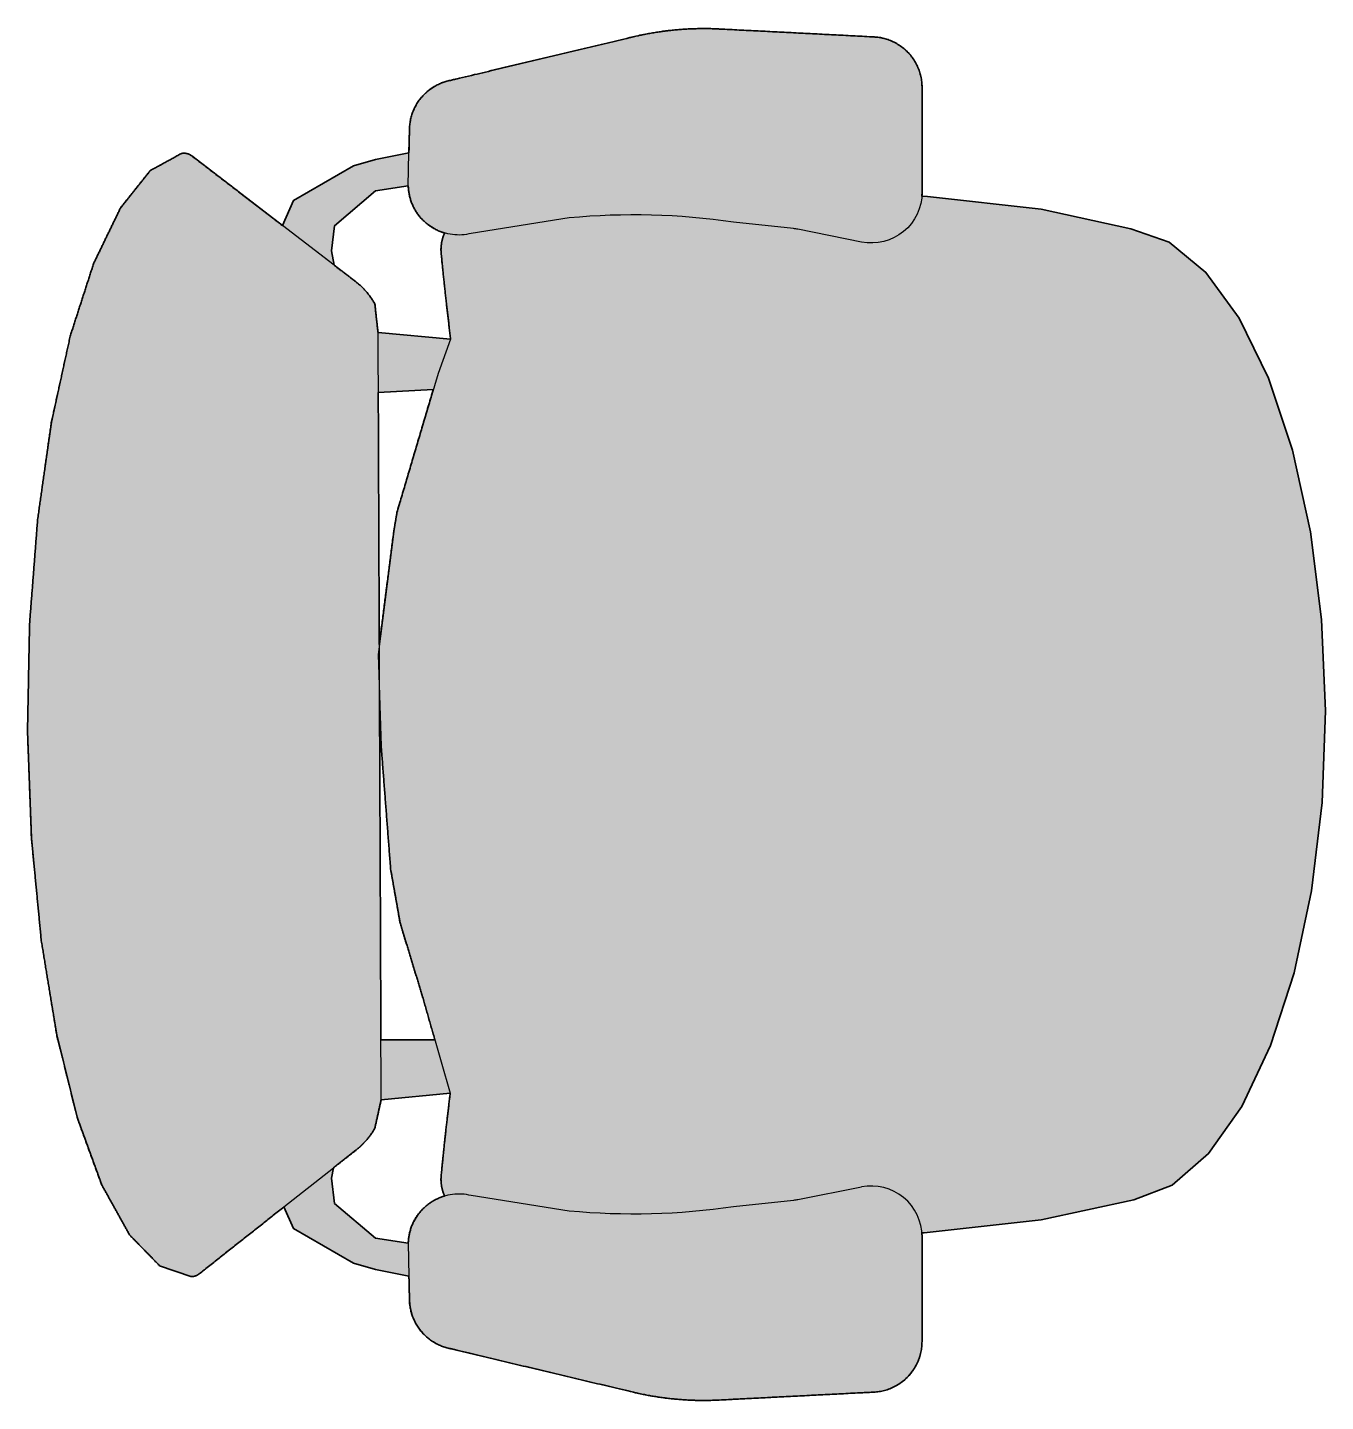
# Model space of a CAD drawing. Header units: millimetres. Extents: x 0 to 2114, y 0 to 2321.
# Drawn here: x 1331 to 1983, y 201 to 892 of the extents above; entities that cross this region are included whole.
import ezdxf

# ---------------------------------------------------------------- set-up
doc = ezdxf.new("R2010")
doc.units = ezdxf.units.MM
doc.layers.add('Blocks', color=7, linetype='Continuous')
doc.layers.add('Blocks$Fill', color=7, linetype='Continuous', true_color=0xffffff)
doc.layers.add('Blocks$Inner', color=7, linetype='Continuous', lineweight=25, true_color=0x007f00)
doc.layers.add('Blocks$Outline', color=7, linetype='Continuous', lineweight=35, true_color=0xff3f3f)

# ---------------------------------------------------------------- blocks, each defined once
blk = doc.blocks.new('Aeron Size C Office Chair Top')
at = {"layer": 'Blocks$Fill'}
h = blk.add_hatch(color=256, dxfattribs=at)
h.paths.add_polyline_path([(520.1, -661.88), (520.1, -662.43), (520.08, -662.98), (520.05, -663.54), (520, -664.1), (519.95, -664.66), (519.88, -665.23), (519.8, -665.8), (519.7, -666.37), (519.59, -666.95), (519.47, -667.52), (519.33, -668.1), (519.18, -668.67), (519.01, -669.25), (518.83, -669.82), (518.63, -670.39), (518.42, -670.96), (518.2, -671.53), (517.96, -672.09), (517.7, -672.66), (517.43, -673.21), (517.15, -673.77), (516.85, -674.31), (516.54, -674.85), (516.21, -675.39), (515.87, -675.92), (515.52, -676.44), (515.15, -676.95), (514.77, -677.45), (514.37, -677.95), (513.97, -678.43), (513.55, -678.91), (513.12, -679.37), (512.67, -679.83), (512.22, -680.27), (511.76, -680.7), (511.28, -681.12), (510.8, -681.53), (510.31, -681.92), (509.81, -682.3), (509.3, -682.67), (508.78, -683.02), (508.25, -683.36), (507.72, -683.69), (507.19, -684), (506.64, -684.3), (506.1, -684.58), (505.54, -684.85), (504.99, -685.1), (504.43, -685.34), (503.87, -685.57), (503.3, -685.78), (502.74, -685.97), (502.17, -686.16), (501.6, -686.32), (501.04, -686.48), (500.47, -686.62), (499.9, -686.74), (499.34, -686.85), (498.78, -686.95), (498.22, -687.03), (497.66, -687.11), (497.1, -687.17), (496.55, -687.21), (496, -687.25), (418.11, -691.24), (415.41, -691.35), (412.7, -691.42), (409.99, -691.44), (407.27, -691.41), (404.56, -691.33), (401.84, -691.2), (399.13, -691.03), (396.42, -690.81), (393.71, -690.53), (391.01, -690.21), (388.32, -689.85), (385.64, -689.43), (382.96, -688.97), (380.3, -688.46), (377.65, -687.9), (375.01, -687.3), (281.99, -665.15), (281.52, -665.03), (281.05, -664.9), (280.57, -664.77), (280.1, -664.62), (279.63, -664.46), (279.16, -664.3), (278.68, -664.12), (278.21, -663.93), (277.74, -663.73), (277.28, -663.52), (276.81, -663.3), (276.35, -663.07), (275.89, -662.83), (275.43, -662.58), (274.98, -662.32), (274.53, -662.05), (274.08, -661.77), (273.64, -661.48), (273.21, -661.18), (272.78, -660.86), (272.35, -660.54), (271.93, -660.21), (271.52, -659.87), (271.11, -659.52), (270.71, -659.16), (270.32, -658.79), (269.93, -658.42), (269.55, -658.03), (269.18, -657.64), (268.82, -657.24), (268.47, -656.83), (268.12, -656.41), (267.79, -655.98), (267.46, -655.55), (267.14, -655.12), (266.84, -654.67), (266.54, -654.22), (266.25, -653.76), (265.97, -653.3), (265.71, -652.84), (265.45, -652.36), (265.2, -651.89), (264.97, -651.41), (264.74, -650.93), (264.53, -650.44), (264.32, -649.95), (264.13, -649.46), (263.95, -648.96), (263.78, -648.47), (263.62, -647.97), (263.47, -647.47), (263.33, -646.97), (263.2, -646.47), (263.08, -645.97), (262.98, -645.47), (262.88, -644.97), (262.8, -644.47), (262.72, -643.97), (262.66, -643.47), (262.6, -642.98), (262.56, -642.48), (262.52, -641.99), (262.5, -641.5), (262.48, -641.02), (262.21, -629.03), (245.46, -625.68), (234.35, -622.51), (204.19, -605.05), (199.35, -594.17), (156.74, -627.82), (156.63, -627.9), (156.53, -627.98), (156.42, -628.06), (156.31, -628.13), (156.19, -628.21), (156.08, -628.28), (155.96, -628.35), (155.85, -628.41), (155.73, -628.48), (155.61, -628.54), (155.48, -628.59), (155.36, -628.65), (155.24, -628.7), (155.11, -628.75), (154.98, -628.8), (154.85, -628.85), (154.73, -628.89), (154.6, -628.93), (154.46, -628.97), (154.33, -629), (154.2, -629.03), (154.07, -629.06), (153.94, -629.09), (153.8, -629.11), (153.67, -629.13), (153.54, -629.15), (153.4, -629.16), (153.27, -629.17), (153.14, -629.18), (153, -629.18), (152.87, -629.19), (152.74, -629.19), (136.97, -623.81), (121.79, -608.23), (107.77, -583.01), (95.41, -549.07), (85.17, -507.68), (77.43, -460.35), (72.47, -408.84), (70.48, -355.03), (71.53, -300.91), (75.58, -248.47), (82.49, -199.65), (91.99, -156.25), (103.74, -119.85), (117.3, -91.82), (132.18, -73.17), (147.83, -64.59), (147.99, -64.56), (148.15, -64.53), (148.32, -64.51), (148.49, -64.49), (148.66, -64.47), (148.83, -64.46), (149, -64.45), (149.17, -64.45), (149.35, -64.45), (149.52, -64.46), (149.69, -64.47), (149.87, -64.49), (150.04, -64.51), (150.21, -64.54), (150.38, -64.57), (150.55, -64.61), (150.72, -64.65), (150.89, -64.69), (151.06, -64.74), (151.23, -64.8), (151.39, -64.86), (151.55, -64.92), (151.71, -64.99), (151.87, -65.06), (152.02, -65.13), (152.17, -65.21), (152.32, -65.3), (152.47, -65.38), (152.61, -65.47), (152.75, -65.57), (152.89, -65.66), (153.03, -65.76), (198.6, -100.76), (204.19, -88.18), (234.35, -70.72), (245.46, -67.54), (262.21, -64.19), (262.48, -52.21), (262.5, -51.72), (262.52, -51.23), (262.56, -50.74), (262.6, -50.25), (262.66, -49.75), (262.72, -49.26), (262.8, -48.76), (262.88, -48.26), (262.98, -47.76), (263.08, -47.26), (263.2, -46.76), (263.33, -46.26), (263.47, -45.76), (263.62, -45.26), (263.78, -44.76), (263.95, -44.26), (264.13, -43.77), (264.32, -43.28), (264.53, -42.79), (264.74, -42.3), (264.97, -41.82), (265.2, -41.34), (265.45, -40.86), (265.71, -40.39), (265.97, -39.92), (266.25, -39.46), (266.54, -39.01), (266.84, -38.56), (267.14, -38.11), (267.46, -37.67), (267.79, -37.24), (268.12, -36.82), (268.47, -36.4), (268.82, -35.99), (269.18, -35.59), (269.55, -35.19), (269.93, -34.81), (270.32, -34.43), (270.71, -34.06), (271.11, -33.7), (271.52, -33.35), (271.93, -33.01), (272.35, -32.68), (272.78, -32.36), (273.21, -32.05), (273.64, -31.75), (274.08, -31.46), (274.53, -31.18), (274.98, -30.9), (275.43, -30.64), (275.89, -30.39), (276.35, -30.15), (276.81, -29.92), (277.28, -29.7), (277.74, -29.49), (278.21, -29.3), (278.68, -29.11), (279.16, -28.93), (279.63, -28.76), (280.1, -28.61), (280.57, -28.46), (281.05, -28.32), (281.52, -28.19), (281.99, -28.08), (375.01, -5.93), (377.65, -5.33), (380.3, -4.77), (382.96, -4.26), (385.64, -3.8), (388.32, -3.38), (391.01, -3.01), (393.71, -2.69), (396.42, -2.42), (399.13, -2.2), (401.84, -2.02), (404.56, -1.89), (407.27, -1.82), (409.99, -1.79), (412.7, -1.81), (415.41, -1.87), (418.11, -1.99), (496, -5.98), (496.55, -6.01), (497.1, -6.06), (497.66, -6.12), (498.22, -6.19), (498.78, -6.28), (499.34, -6.37), (499.9, -6.49), (500.47, -6.61), (501.04, -6.75), (501.6, -6.9), (502.17, -7.07), (502.74, -7.25), (503.3, -7.45), (503.87, -7.66), (504.43, -7.88), (504.99, -8.12), (505.54, -8.38), (506.1, -8.65), (506.64, -8.93), (507.19, -9.23), (507.72, -9.54), (508.25, -9.86), (508.78, -10.2), (509.3, -10.56), (509.81, -10.93), (510.31, -11.31), (510.8, -11.7), (511.28, -12.11), (511.76, -12.53), (512.22, -12.96), (512.67, -13.4), (513.12, -13.85), (513.55, -14.32), (513.97, -14.79), (514.37, -15.28), (514.77, -15.77), (515.15, -16.28), (515.52, -16.79), (515.87, -17.31), (516.21, -17.84), (516.54, -18.37), (516.85, -18.91), (517.15, -19.46), (517.43, -20.01), (517.7, -20.57), (517.96, -21.13), (518.2, -21.7), (518.42, -22.26), (518.63, -22.84), (518.83, -23.41), (519.01, -23.98), (519.18, -24.56), (519.33, -25.13), (519.47, -25.71), (519.59, -26.28), (519.7, -26.85), (519.8, -27.43), (519.88, -28), (519.95, -28.56), (520, -29.13), (520.05, -29.69), (520.08, -30.25), (520.1, -30.8), (520.1, -31.35), (520.1, -84.18), (520.1, -84.64), (520.09, -85.1), (520.06, -85.57), (520.03, -86.03), (580.03, -92.61), (625.03, -102.46), (644.3, -109.17), (662.69, -124.34), (679.55, -147.43), (694.28, -177.61), (706.35, -213.8), (715.34, -254.73), (720.92, -298.93), (722.9, -344.83), (721.21, -390.79), (715.9, -435.18), (707.16, -476.41), (695.31, -513.02), (680.77, -543.71), (664.05, -567.37), (645.76, -583.18), (626.53, -590.55), (580.03, -600.61), (521.2, -607.15), (520.04, -607.26), (520.07, -607.7), (520.09, -608.15), (520.1, -608.6), (520.1, -609.04)], flags=0)
h.paths.add_polyline_path([(261.86, -612.33), (261.88, -611.88), (261.91, -611.42), (261.94, -610.95), (261.98, -610.49), (262.03, -610.02), (262.1, -609.56), (262.17, -609.09), (262.24, -608.62), (262.33, -608.15), (262.43, -607.67), (262.54, -607.2), (262.65, -606.73), (262.78, -606.26), (262.92, -605.78), (263.06, -605.31), (263.22, -604.84), (263.38, -604.37), (263.56, -603.91), (263.74, -603.44), (263.94, -602.98), (264.14, -602.51), (264.36, -602.06), (264.58, -601.6), (264.82, -601.15), (265.06, -600.7), (265.32, -600.26), (265.58, -599.82), (265.85, -599.38), (266.13, -598.95), (266.42, -598.52), (266.72, -598.1), (267.03, -597.69), (267.35, -597.28), (267.67, -596.88), (268.01, -596.48), (268.35, -596.09), (268.7, -595.71), (269.06, -595.34), (269.42, -594.97), (269.79, -594.61), (270.17, -594.26), (270.56, -593.92), (270.95, -593.58), (271.35, -593.25), (271.75, -592.94), (272.16, -592.63), (272.58, -592.33), (273, -592.04), (273.42, -591.75), (273.85, -591.48), (274.28, -591.22), (274.72, -590.96), (275.16, -590.72), (275.61, -590.49), (276.05, -590.26), (276.5, -590.04), (276.96, -589.84), (277.41, -589.64), (277.86, -589.46), (278.32, -589.28), (278.78, -589.11), (279.24, -588.96), (279.7, -588.81), (280.16, -588.67), (279.9, -588.07), (279.65, -587.46), (279.42, -586.85), (279.22, -586.22), (279.03, -585.58), (278.87, -584.94), (278.72, -584.3), (278.6, -583.64), (278.5, -582.99), (278.42, -582.33), (278.36, -581.67), (278.33, -581.01), (278.32, -580.35), (278.32, -579.69), (278.35, -579.04), (278.41, -578.39), (282.97, -536.98), (248.24, -540.29), (245.07, -554.58), (244.61, -555.37), (244.13, -556.15), (243.63, -556.92), (243.11, -557.68), (242.57, -558.43), (242.01, -559.17), (241.44, -559.89), (240.85, -560.6), (240.24, -561.29), (239.61, -561.97), (238.97, -562.63), (238.31, -563.28), (237.64, -563.91), (236.95, -564.52), (236.26, -565.11), (235.54, -565.69), (224.26, -574.53), (223.24, -579.65), (224.83, -592.35), (245.46, -609.81)], flags=0)
h.paths.add_polyline_path([(275.23, -510.13), (257.77, -451.39), (253.01, -424.4), (248.24, -362.49), (247.41, -338.39), (248.12, -510.13)], flags=0)
h.paths.add_polyline_path([(274.46, -183.15), (246.78, -184.77), (247.3, -311.41), (254.59, -254.54), (256.18, -245.01)], flags=0)
h.paths.add_polyline_path([(283.17, -157.85), (278.41, -114.84), (278.35, -114.19), (278.32, -113.53), (278.32, -112.87), (278.33, -112.22), (278.36, -111.55), (278.42, -110.9), (278.5, -110.24), (278.6, -109.58), (278.72, -108.93), (278.87, -108.28), (279.03, -107.64), (279.22, -107.01), (279.42, -106.38), (279.65, -105.76), (279.9, -105.16), (280.16, -104.56), (279.7, -104.42), (279.24, -104.27), (278.78, -104.11), (278.32, -103.95), (277.86, -103.77), (277.41, -103.58), (276.96, -103.39), (276.5, -103.18), (276.05, -102.97), (275.61, -102.74), (275.16, -102.51), (274.72, -102.26), (274.28, -102.01), (273.85, -101.75), (273.42, -101.47), (273, -101.19), (272.58, -100.9), (272.16, -100.6), (271.75, -100.29), (271.35, -99.97), (270.95, -99.65), (270.56, -99.31), (270.17, -98.97), (269.79, -98.62), (269.42, -98.26), (269.06, -97.89), (268.7, -97.52), (268.35, -97.13), (268.01, -96.74), (267.67, -96.35), (267.35, -95.95), (267.03, -95.54), (266.72, -95.12), (266.42, -94.7), (266.13, -94.28), (265.85, -93.85), (265.58, -93.41), (265.32, -92.97), (265.06, -92.53), (264.82, -92.08), (264.58, -91.63), (264.36, -91.17), (264.14, -90.71), (263.94, -90.25), (263.74, -89.79), (263.56, -89.32), (263.38, -88.85), (263.22, -88.38), (263.06, -87.91), (262.92, -87.44), (262.78, -86.97), (262.65, -86.5), (262.54, -86.02), (262.43, -85.55), (262.33, -85.08), (262.24, -84.61), (262.17, -84.14), (262.1, -83.67), (262.03, -83.2), (261.98, -82.74), (261.94, -82.27), (261.91, -81.81), (261.88, -81.35), (261.86, -80.89), (245.46, -83.42), (224.83, -100.88), (223.24, -113.58), (224.68, -120.79), (235.54, -129.13), (236.26, -129.69), (236.97, -130.28), (237.66, -130.89), (238.34, -131.51), (239, -132.15), (239.64, -132.81), (240.27, -133.49), (240.88, -134.19), (241.48, -134.9), (242.05, -135.62), (242.6, -136.36), (243.14, -137.11), (243.65, -137.88), (244.15, -138.65), (244.62, -139.44), (245.07, -140.24), (246.66, -154.53)], flags=0)
at = {"layer": 'Blocks$Inner'}
for p, q in [((281.99, -28.08), (375.01, -5.93)), ((520.1, -31.35), (520.1, -84.18)), ((235.54, -129.13), (153.03, -65.76)), ((342.75, -96.97), (293.56, -104.77)), ((455.47, -102.34), (425.33, -99.09)), ((489.72, -109.09), (457.72, -102.69)), ((248.24, -540.29), (246.66, -154.53)), ((246.78, -184.77), (274.46, -183.15)), ((248.12, -510.13), (275.23, -510.13)), ((489.72, -584.14), (457.72, -590.54)), ((342.75, -596.26), (293.56, -588.45)), ((455.47, -590.88), (425.33, -594.14)), ((520.1, -661.88), (520.1, -609.04)), ((281.99, -665.15), (375.01, -687.3)), ((418.11, -691.24), (496, -687.25))]:
    blk.add_line(p, q, dxfattribs=at)
for points in [[(418.11, -1.99), (496, -5.98)], [(261.86, -80.89), (262.21, -64.19), (262.48, -52.21)], [(147.83, -64.59), (132.18, -73.17), (117.3, -91.82), (103.74, -119.85), (91.99, -156.25), (82.49, -199.65), (75.58, -248.47), (71.53, -300.91), (70.48, -355.03), (72.47, -408.84), (77.43, -460.35), (85.17, -507.68), (95.41, -549.07), (107.77, -583.01), (121.79, -608.23), (136.97, -623.81), (152.74, -629.19)], [(261.86, -80.89), (245.46, -83.42), (224.83, -100.88), (223.24, -113.58), (224.68, -120.79), (198.6, -100.76), (204.19, -88.18), (234.35, -70.72), (245.46, -67.54), (262.21, -64.19)], [(519.65, -607.29), (521.2, -607.15), (580.03, -600.61), (626.53, -590.55), (645.76, -583.18), (664.05, -567.37), (680.77, -543.71), (695.31, -513.02), (707.16, -476.41), (715.9, -435.18), (721.21, -390.79), (722.9, -344.83), (720.92, -298.93), (715.34, -254.73), (706.35, -213.8), (694.28, -177.61), (679.55, -147.43), (662.69, -124.34), (644.3, -109.17), (625.03, -102.46), (580.03, -92.61), (522.88, -86.26), (519.87, -86.02)], [(283.17, -157.85), (246.66, -154.53), (245.07, -140.24)], [(283.17, -157.85), (276.82, -175.16), (256.18, -245.01), (254.59, -254.54), (246.66, -316.45), (248.24, -362.49), (253.01, -424.4), (257.77, -451.39), (268.88, -487.9), (278.41, -521.24), (282.97, -536.98), (248.24, -540.29), (245.07, -554.58)], [(235.54, -565.69), (224.26, -574.53)], [(156.74, -627.82), (199.35, -594.17), (224.26, -574.53), (223.24, -579.65), (224.83, -592.35), (245.46, -609.81), (261.86, -612.33)], [(199.35, -594.17), (204.19, -605.05), (234.35, -622.51), (245.46, -625.68), (262.21, -629.03)], [(261.86, -612.33), (262.21, -629.03), (262.48, -641.02)]]:
    blk.add_lwpolyline(points, dxfattribs=at)
at = {"layer": 'Blocks$Inner', "extrusion": (0, 0, -1)}
for centre, radius, start, end in [((-410.31, -154.19), 152.4, 76.6075, 92.93567), ((-494.7, -31.35), 25.4, 92.93567, 180), ((-287.88, -52.79), 25.4, 1.30195, 76.6075), ((-287.25, -80.17), 25.4, 277.275, 358.36397), ((-494.7, -84.18), 25.4, 180, 281.30993), ((-287.25, -80.17), 25.4, 255.61861, 277.275), ((-452.74, -565.63), 25.4, 258.69007, 263.82982), ((-375.12, -247.54), 350.22, 261.75637, 275.30328)]:
    blk.add_arc(centre, radius, start, end, dxfattribs=at)
at = {"layer": 'Blocks$Inner'}
for centre, radius, start, end in [((375.12, -445.68), 350.22, 81.75637, 95.30328), ((452.74, -127.6), 25.4, 78.69007, 83.82982), ((298.28, -112.94), 19.97, 155.17452, 185.45069), ((1699.45, 20.76), 1427.5, 185.45069, 187.18748), ((1699.45, -713.99), 1427.5, 172.87723, 174.54931), ((298.28, -580.28), 19.97, 174.54931, 204.82548), ((494.7, -609.04), 25.4, 360, 101.30993), ((287.25, -613.06), 25.4, 97.275, 178.36397), ((287.25, -613.06), 25.4, 75.61861, 97.275), ((287.88, -640.44), 25.4, 181.30195, 256.6075), ((494.7, -661.88), 25.4, 272.93567, 0), ((410.31, -539.04), 152.4, 256.6075, 272.93567)]:
    blk.add_arc(centre, radius, start, end, dxfattribs=at)
for points, weights in [([(153.03, -65.76), (150.7, -63.98), (147.83, -64.59)], [1, 0.907645042531, 1]), ([(245.07, -140.24), (241.47, -133.68), (235.54, -129.13)], [1, 0.978582371909, 1]), ([(245.07, -554.58), (241.4, -561.07), (235.54, -565.69)], [1, 0.981143566987, 1]), ([(152.74, -629.19), (154.98, -629.21), (156.74, -627.82)], [1, 0.943050389732, 1])]:
    blk.add_rational_spline(points, weights, degree=2, dxfattribs=at)
at = {"layer": 'Blocks$Outline'}
for points in [[(198.6, -100.76), (204.19, -88.18), (234.35, -70.72), (245.46, -67.54), (262.21, -64.19)], [(261.86, -80.89), (245.46, -83.42), (224.83, -100.88), (223.24, -113.58), (224.68, -120.79)], [(520.03, -86.03), (522.88, -86.26), (580.03, -92.61), (625.03, -102.46), (644.3, -109.17), (662.69, -124.34), (679.55, -147.43), (694.28, -177.61), (706.35, -213.8), (715.34, -254.73), (720.92, -298.93), (722.9, -344.83), (721.21, -390.79), (715.9, -435.18), (707.16, -476.41), (695.31, -513.02), (680.77, -543.71), (664.05, -567.37), (645.76, -583.18), (626.53, -590.55), (580.03, -600.61), (521.2, -607.15), (520.04, -607.26)], [(246.66, -154.53), (283.17, -157.85)], [(274.46, -183.15), (246.78, -184.77)], [(248.12, -510.13), (275.23, -510.13)], [(282.97, -536.98), (248.24, -540.29)], [(224.26, -574.53), (223.24, -579.65), (224.83, -592.35), (245.46, -609.81), (261.86, -612.33)], [(262.21, -629.03), (245.46, -625.68), (234.35, -622.51), (204.19, -605.05), (199.35, -594.17)]]:
    blk.add_lwpolyline(points, dxfattribs=at)
for points, weights, knots in [([(262.21, -64.19), (262.35, -58.2), (262.48, -52.21), (262.93, -32.62), (281.99, -28.08), (328.5, -17), (375.01, -5.93), (396.28, -0.87), (418.11, -1.99), (457.06, -3.98), (496, -5.98)], [1, 1, 1, 0.791727306417, 1, 1, 1, 0.98986543977, 1, 1, 1], [918.92396, 918.92396, 918.92396, 930.910211, 930.910211, 964.294187, 964.294187, 1059.910245, 1059.910245, 1103.34125, 1103.34125, 1181.334478, 1181.334478, 1181.334478]), ([(496, -5.98), (520.1, -7.22), (520.1, -31.35), (520.1, -57.77), (520.1, -84.18), (520.1, -85.11), (520.03, -86.03)], [1, 0.724987845406, 1, 1, 1, 0.991888374879, 0.985145803433], [522.494717, 522.494717, 522.494717, 561.091519, 561.091519, 613.927687, 613.927687, 615.822716, 615.822716, 615.822716]), ([(199.35, -594.17), (178.05, -611), (156.74, -627.82), (154.98, -629.21), (152.74, -629.19), (144.85, -626.5), (136.97, -623.81), (129.38, -616.02), (121.79, -608.23), (114.78, -595.62), (107.77, -583.01), (101.59, -566.04), (95.41, -549.07), (90.29, -528.38), (85.17, -507.68), (81.3, -484.02), (77.43, -460.35), (74.95, -434.59), (72.47, -408.84), (71.47, -381.93), (70.48, -355.03), (71, -327.97), (71.53, -300.91), (73.56, -274.69), (75.58, -248.47), (79.03, -224.06), (82.49, -199.65), (87.24, -177.95), (91.99, -156.25), (97.86, -138.05), (103.74, -119.85), (110.52, -105.84), (117.3, -91.82), (124.74, -82.49), (132.18, -73.17), (140, -68.88), (147.83, -64.59), (150.7, -63.98), (153.03, -65.76), (175.81, -83.26), (198.6, -100.76)], [1, 1, 1, 0.943050389732, 1, 1, 1, 1, 1, 1, 1, 1, 1, 1, 1, 1, 1, 1, 1, 1, 1, 1, 1, 1, 1, 1, 1, 1, 1, 1, 1, 1, 1, 1, 1, 1, 1, 0.907645042531, 1, 1, 1], [-1237.858225, -1237.858225, -1237.858225, -1183.587889, -1183.587889, -1179.281165, -1179.281165, -1162.623908, -1162.623908, -1140.870001, -1140.870001, -1112.008053, -1112.008053, -1075.893382, -1075.893382, -1033.253098, -1033.253098, -985.297452, -985.297452, -933.542199, -933.542199, -879.69556, -879.69556, -825.565542, -825.565542, -772.973401, -772.973401, -723.667734, -723.667734, -679.234597, -679.234597, -640.993389, -640.993389, -609.847682, -609.847682, -585.99003, -585.99003, -568.148491, -568.148491, -562.647393, -562.647393, -505.188869, -505.188869, -505.188869]), ([(283.17, -157.85), (280.46, -136.38), (278.41, -114.84), (277.89, -109.46), (280.16, -104.56)], [1, 0.999885144648, 1, 0.965299247121, 1], [-53.703102, -53.703102, -53.703102, -10.431735, -10.431735, 0.29865, 0.29865, 0.29865]), ([(224.68, -120.79), (230.11, -124.96), (235.54, -129.13), (241.47, -133.68), (245.07, -140.24), (245.86, -147.38), (246.66, -154.53)], [1, 1, 1, 0.978582371909, 1, 1, 1], [-472.304833, -472.304833, -472.304833, -458.610255, -458.610255, -443.868835, -443.868835, -429.493411, -429.493411, -429.493411]), ([(280.16, -588.67), (277.89, -583.77), (278.41, -578.39), (280.38, -557.65), (282.97, -536.98)], [1, 0.965299247123, 1, 0.99989354416, 1], [-494.24165, -494.24165, -494.24165, -483.511265, -483.511265, -441.852208, -441.852208, -441.852208]), ([(248.24, -540.29), (246.66, -547.43), (245.07, -554.58), (241.4, -561.07), (235.54, -565.69), (229.9, -570.11), (224.26, -574.53)], [1, 1, 1, 0.981143566987, 1, 1, 1], [-43.727645, -43.727645, -43.727645, -29.091618, -29.091618, -14.362897, -14.362897, 0, 0, 0]), ([(520.04, -607.26), (520.1, -608.15), (520.1, -609.04), (520.1, -635.46), (520.1, -661.88)], [0.98557521107, 0.992145843824, 1, 1, 1], [-93.267849, -93.267849, -93.267849, -91.43297, -91.43297, -38.596803, -38.596803, -38.596803]), ([(520.1, -661.88), (520.1, -686.01), (496, -687.25), (457.06, -689.24), (418.11, -691.24), (396.28, -692.36), (375.01, -687.3), (328.5, -676.22), (281.99, -665.15), (262.93, -660.61), (262.48, -641.02), (262.35, -635.03), (262.21, -629.03)], [1, 0.724987845406, 1, 1, 1, 0.98986543977, 1, 1, 1, 0.791727306417, 1, 1, 1], [-697.436564, -697.436564, -697.436564, -658.839761, -658.839761, -580.846533, -580.846533, -537.415528, -537.415528, -441.799471, -441.799471, -408.415494, -408.415494, -396.429243, -396.429243, -396.429243])]:
    blk.add_rational_spline(points, weights, degree=2, knots=knots, dxfattribs=at)
for points, weights in [([(280.16, -104.56), (262.39, -99.39), (261.86, -80.89)], [0.950431370265, 0.787966281315, 1]), ([(261.86, -612.33), (262.39, -593.84), (280.16, -588.67)], [1, 0.787966281315, 0.950431370264])]:
    blk.add_rational_spline(points, weights, degree=2, dxfattribs=at)
for points in [[(246.78, -184.77), (247.04, -248.09), (247.3, -311.41)], [(247.41, -338.39), (247.77, -424.26), (248.12, -510.13)]]:
    blk.add_open_spline(points, degree=2, dxfattribs=at)
for points, knots in [([(247.3, -311.41), (250.95, -282.98), (254.59, -254.54), (255.39, -249.78), (256.18, -245.01), (265.32, -214.08), (274.46, -183.15)], [-211.982155, -211.982155, -211.982155, -154.640078, -154.640078, -144.983693, -144.983693, -80.472743, -80.472743, -80.472743]), ([(275.23, -510.13), (272.06, -499.01), (268.88, -487.9), (263.32, -469.64), (257.77, -451.39), (255.39, -437.89), (253.01, -424.4), (250.62, -393.44), (248.24, -362.49), (247.83, -350.44), (247.41, -338.39)], [-413.90452, -413.90452, -413.90452, -390.790171, -390.790171, -352.624083, -352.624083, -325.219584, -325.219584, -263.124181, -263.124181, -239.015468, -239.015468, -239.015468])]:
    blk.add_open_spline(points, degree=2, knots=knots, dxfattribs=at)

msp = doc.modelspace()

# ---------------------------------------------------------------- block references
at = {"layer": 'Blocks'}
msp.add_blockref('Aeron Size C Office Chair Top', (1260.25, 893.25), dxfattribs=at)

doc.saveas('drawing.dxf')
